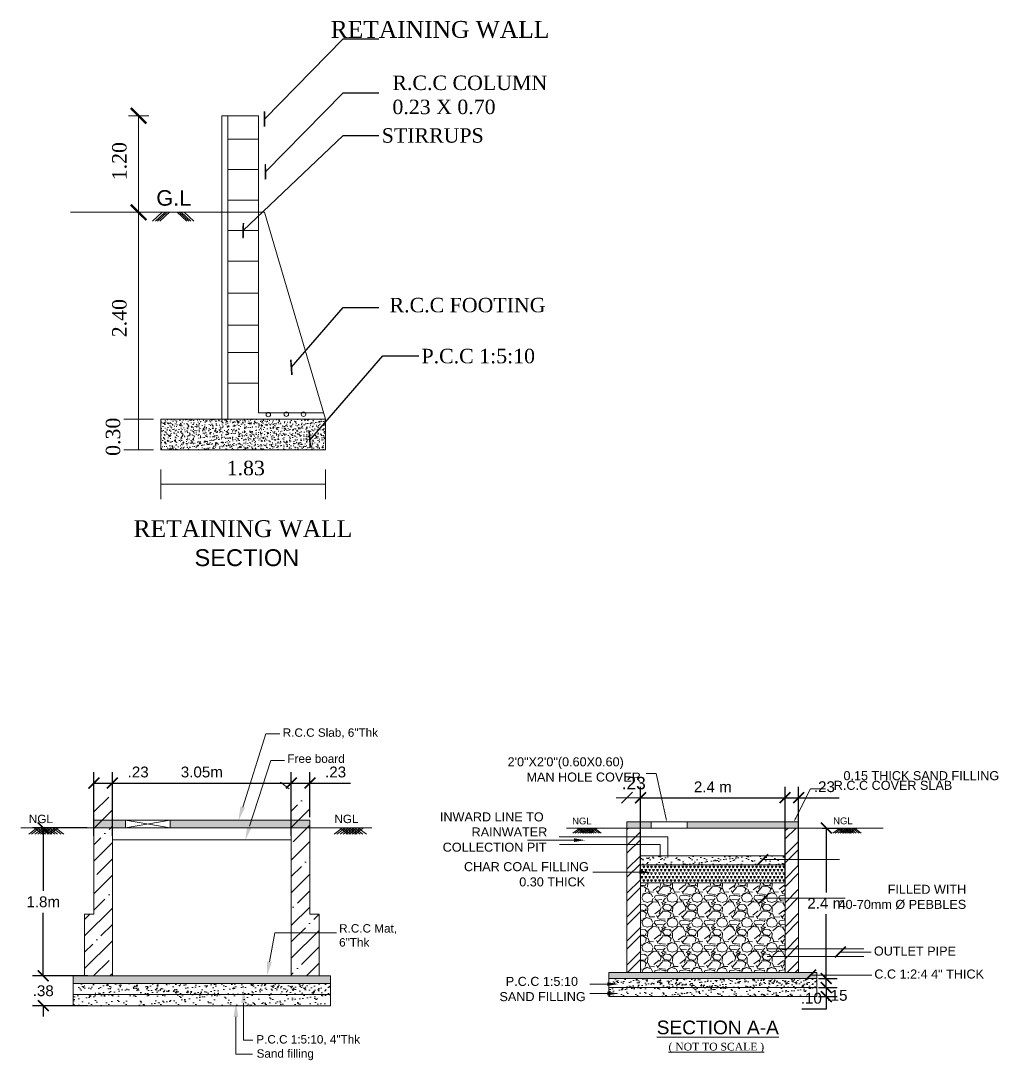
# Model space of a CAD drawing. Header units: metres. Extents: x -1561199 to -1560810, y 43748 to 43956.
# Drawn here: x -1561030.51 to -1561014.29, y 43880.19 to 43897.45 of the extents above; entities that cross this region are included whole.
import ezdxf

# ---------------------------------------------------------------- set-up
doc = ezdxf.new("R2010")
doc.units = ezdxf.units.M
doc.header["$LTSCALE"] = 750
doc.header["$MEASUREMENT"] = 0
doc.header["$PDMODE"] = 35
doc.header["$PDSIZE"] = 50
doc.layers.get('0').update_dxf_attribs({"lineweight": 5, "plot": 0})
doc.layers.get('Defpoints').update_dxf_attribs({"lineweight": 0})
doc.styles.get("Standard").update_dxf_attribs({"font": 'arial.ttf'})
doc.styles.add('TIMES', font='BOOKOS.TTF')
doc.dimstyles.get("Standard").update_dxf_attribs({"dimtxt": 0.18, "dimasz": 0.18, "dimexe": 0.18, "dimexo": 0.0625, "dimgap": 0.09, "dimtad": 1, "dimtih": 1, "dimtoh": 1, "dimdec": 4, "dimzin": 0, "dimdsep": 46, "dimtxsty": 'Standard', "dimblk": 'ARCHTICK', "dimcen": 0.09, "dimadec": 0, "dimazin": 0, "dimtfac": 1, "dimtdec": 4, "dimtofl": 0, "dimtmove": 0, "dimatfit": 3, "dimldrblk": 'ARCHTICK', "dimfxl": 0, "dimtolj": 1, "dimtzin": 0, "dimarcsym": 0})
pattern_1 = [(37.5, (-1542333.1486, 38130.79086), (-0.0047221724, 0.14444052934), [0, -0.1139437909, 0, -0.1274371345, 0, -0.121814908]), (7.5, (-1542333.1486, 38130.79086), (0.1326678071, 0.2115565928), [0, -0.06146967666, 0, -0.1026993378, 0, -0.03935558566]), (327.5, (-1542333.24081, 38130.79086), (0.2334454796, 0.00042421975), [0, -0.03748151016, 0, -0.1349334366, 0, -0.1761630977]), (317.5, (-1542333.2408, 38130.79086), (0.2253483297, 0.0657932112), [0, -0.0187407551, 0, -0.088456364, 0, -0.1012000774])]
pattern_2 = [(45, (-1562199.1661, 43863.0948), (-0.27174114, 0.27174114), []), (45, (-1562198.89437, 43863.0948), (-0.27174114, 0.27174114), [0.480375, -0.096075, 0, -0.096075])]

# ---------------------------------------------------------------- blocks, each defined once
blk = doc.blocks.new('_ArchTick')
at = {"color": 0, "linetype": 'ByBlock', "const_width": 0.15}
blk.add_lwpolyline([(-0.5, -0.5), (0.5, 0.5)], dxfattribs=at)
blk = doc.blocks.new('*D189')
at = {"color": 0, "lineweight": -2, "ltscale": 0.006}
for p, q in [((-1561020.229, 43883.173), (-1561020.229, 43884.727)), ((-1561017.83, 43883.173), (-1561017.83, 43884.727)), ((-1561020.229, 43884.547), (-1561017.83, 43884.547))]:
    blk.add_line(p, q, dxfattribs=at)
at = {"layer": 'Defpoints', "color": 0, "ltscale": 0.006}
for p in [(-1561017.83, 43884.547), (-1561020.229, 43883.11), (-1561017.83, 43883.11)]:
    blk.add_point(p, dxfattribs=at)
at = {"color": 0, "lineweight": -2, "ltscale": 0.006, "xscale": 0.18, "yscale": 0.18, "zscale": 0.18, "rotation": 180}
blk.add_blockref('_ArchTick', (-1561020.229, 43884.547), dxfattribs=at)
at = {"color": 0, "lineweight": -2, "ltscale": 0.006, "xscale": 0.18, "yscale": 0.18, "zscale": 0.18}
blk.add_blockref('_ArchTick', (-1561017.83, 43884.547), dxfattribs=at)
at = {"color": 0, "ltscale": 0.006, "insert": (-1561019.029, 43884.727), "char_height": 0.18, "attachment_point": 5}
blk.add_mtext('\\A1;2.4 m', dxfattribs=at)
blk = doc.blocks.new('*D190')
at = {"color": 0, "lineweight": -2, "ltscale": 0.006}
for p, q in [((-1561017.83, 43883.173), (-1561017.83, 43884.727)), ((-1561017.605, 43883.397), (-1561017.605, 43884.727)), ((-1561017.83, 43884.547), (-1561017.605, 43884.547)), ((-1561017.605, 43884.547), (-1561016.93, 43884.547))]:
    blk.add_line(p, q, dxfattribs=at)
at = {"layer": 'Defpoints', "color": 0, "ltscale": 0.006}
for p in [(-1561017.605, 43884.547), (-1561017.605, 43883.335), (-1561017.83, 43883.11)]:
    blk.add_point(p, dxfattribs=at)
at = {"color": 0, "lineweight": -2, "ltscale": 0.006, "xscale": 0.18, "yscale": 0.18, "zscale": 0.18, "rotation": 180}
blk.add_blockref('_ArchTick', (-1561017.83, 43884.547), dxfattribs=at)
at = {"color": 0, "lineweight": -2, "ltscale": 0.006, "xscale": 0.18, "yscale": 0.18, "zscale": 0.18}
blk.add_blockref('_ArchTick', (-1561017.605, 43884.547), dxfattribs=at)
at = {"color": 0, "ltscale": 0.006, "insert": (-1561017.177, 43884.729), "char_height": 0.18, "attachment_point": 5}
blk.add_mtext('\\A1;.23', dxfattribs=at)
blk = doc.blocks.new('*D191')
at = {"color": 0, "lineweight": -2, "ltscale": 0.006}
for p, q in [((-1561017.146, 43881.395), (-1561017.146, 43881.575)), ((-1561017.217, 43881.395), (-1561016.966, 43881.395)), ((-1561017.275, 43881.245), (-1561016.966, 43881.245)), ((-1561017.146, 43881.245), (-1561017.146, 43881.065))]:
    blk.add_line(p, q, dxfattribs=at)
at = {"layer": 'Defpoints', "color": 0, "ltscale": 0.006}
for p in [(-1561017.279, 43881.395), (-1561017.338, 43881.245), (-1561017.146, 43881.245)]:
    blk.add_point(p, dxfattribs=at)
at = {"color": 0, "lineweight": -2, "ltscale": 0.006, "xscale": 0.18, "yscale": 0.18, "zscale": 0.18}
for p, rotation in [((-1561017.146, 43881.395), 270), ((-1561017.146, 43881.245), 90)]:
    blk.add_blockref('_ArchTick', p, dxfattribs=dict(at, rotation=rotation))
at = {"color": 0, "ltscale": 0.006, "insert": (-1561016.968, 43881.264), "char_height": 0.18, "attachment_point": 5}
blk.add_mtext('\\A1;.15', dxfattribs=at)
blk = doc.blocks.new('*D192')
at = {"color": 0, "lineweight": -2, "ltscale": 0.006}
for p, q in [((-1561017.146, 43881.545), (-1561017.146, 43881.725)), ((-1561017.214, 43881.545), (-1561016.966, 43881.545)), ((-1561017.273, 43881.395), (-1561016.966, 43881.395)), ((-1561017.146, 43881.395), (-1561017.146, 43881.035)), ((-1561017.146, 43881.035), (-1561017.551, 43881.035))]:
    blk.add_line(p, q, dxfattribs=at)
at = {"layer": 'Defpoints', "color": 0, "ltscale": 0.006}
for p in [(-1561017.277, 43881.545), (-1561017.336, 43881.395), (-1561017.146, 43881.395)]:
    blk.add_point(p, dxfattribs=at)
at = {"color": 0, "lineweight": -2, "ltscale": 0.006, "xscale": 0.18, "yscale": 0.18, "zscale": 0.18}
for p, rotation in [((-1561017.146, 43881.545), 270), ((-1561017.146, 43881.395), 90)]:
    blk.add_blockref('_ArchTick', p, dxfattribs=dict(at, rotation=rotation))
at = {"color": 0, "ltscale": 0.006, "insert": (-1561017.394, 43881.217), "char_height": 0.18, "attachment_point": 5}
blk.add_mtext('\\A1;.10', dxfattribs=at)
blk = doc.blocks.new('*D193')
at = {"color": 0, "lineweight": -2, "ltscale": 0.006}
for p, q in [((-1561017.214, 43884.044), (-1561016.966, 43884.044)), ((-1561017.146, 43884.044), (-1561017.146, 43882.975)), ((-1561017.146, 43881.545), (-1561017.146, 43882.614)), ((-1561017.273, 43881.545), (-1561016.966, 43881.545))]:
    blk.add_line(p, q, dxfattribs=at)
at = {"layer": 'Defpoints', "color": 0, "ltscale": 0.006}
for p in [(-1561017.277, 43884.044), (-1561017.336, 43881.545), (-1561017.146, 43881.545)]:
    blk.add_point(p, dxfattribs=at)
at = {"color": 0, "lineweight": -2, "ltscale": 0.006, "xscale": 0.18, "yscale": 0.18, "zscale": 0.18}
for p, rotation in [((-1561017.146, 43884.044), 90), ((-1561017.146, 43881.545), 270)]:
    blk.add_blockref('_ArchTick', p, dxfattribs=dict(at, rotation=rotation))
at = {"color": 0, "ltscale": 0.006, "insert": (-1561017.146, 43882.795), "char_height": 0.18, "attachment_point": 5}
blk.add_mtext('\\A1;2.4 m', dxfattribs=at)
blk = doc.blocks.new('*D211')
at = {"color": 0, "lineweight": -2, "ltscale": 0.006}
for p, q in [((-1561030.141, 43881.589), (-1561030.141, 43881.769)), ((-1561029.402, 43881.589), (-1561030.321, 43881.589)), ((-1561029.402, 43881.094), (-1561030.321, 43881.094)), ((-1561030.141, 43881.094), (-1561030.141, 43880.914))]:
    blk.add_line(p, q, dxfattribs=at)
at = {"layer": 'Defpoints', "color": 0, "ltscale": 0.006}
for p in [(-1561030.141, 43881.589), (-1561029.34, 43881.589), (-1561029.34, 43881.094)]:
    blk.add_point(p, dxfattribs=at)
at = {"color": 0, "lineweight": -2, "ltscale": 0.006, "xscale": 0.18, "yscale": 0.18, "zscale": 0.18}
for p, rotation in [((-1561030.141, 43881.589), 270), ((-1561030.141, 43881.094), 90)]:
    blk.add_blockref('_ArchTick', p, dxfattribs=dict(at, rotation=rotation))
at = {"color": 0, "ltscale": 0.006, "insert": (-1561030.141, 43881.341), "char_height": 0.18, "attachment_point": 5}
blk.add_mtext('\\A1;.38', dxfattribs=at)
blk = doc.blocks.new('*D212')
at = {"color": 0, "lineweight": -2, "ltscale": 0.006}
for p, q in [((-1561029.412, 43884.048), (-1561030.321, 43884.048)), ((-1561030.141, 43884.048), (-1561030.141, 43883)), ((-1561030.141, 43881.589), (-1561030.141, 43882.636)), ((-1561029.402, 43881.589), (-1561030.321, 43881.589))]:
    blk.add_line(p, q, dxfattribs=at)
at = {"layer": 'Defpoints', "color": 0, "ltscale": 0.006}
for p in [(-1561030.141, 43884.048), (-1561029.35, 43884.048), (-1561029.34, 43881.589)]:
    blk.add_point(p, dxfattribs=at)
at = {"color": 0, "lineweight": -2, "ltscale": 0.006, "xscale": 0.18, "yscale": 0.18, "zscale": 0.18}
for p, rotation in [((-1561030.141, 43884.048), 90), ((-1561030.141, 43881.589), 270)]:
    blk.add_blockref('_ArchTick', p, dxfattribs=dict(at, rotation=rotation))
at = {"color": 0, "ltscale": 0.006, "insert": (-1561030.141, 43882.818), "char_height": 0.18, "attachment_point": 5}
blk.add_mtext('\\A1;1.8m', dxfattribs=at)
blk = doc.blocks.new('*D216')
at = {"color": 0, "lineweight": -2, "ltscale": 0.006}
for p, q in [((-1561028.994, 43883.916), (-1561028.994, 43884.971)), ((-1561026.024, 43883.916), (-1561026.024, 43884.971)), ((-1561028.994, 43884.791), (-1561026.024, 43884.791))]:
    blk.add_line(p, q, dxfattribs=at)
at = {"layer": 'Defpoints', "color": 0, "ltscale": 0.006}
for p in [(-1561026.024, 43884.791), (-1561028.994, 43883.854), (-1561026.024, 43883.854)]:
    blk.add_point(p, dxfattribs=at)
at = {"color": 0, "lineweight": -2, "ltscale": 0.006, "xscale": 0.18, "yscale": 0.18, "zscale": 0.18, "rotation": 180}
blk.add_blockref('_ArchTick', (-1561028.994, 43884.791), dxfattribs=at)
at = {"color": 0, "lineweight": -2, "ltscale": 0.006, "xscale": 0.18, "yscale": 0.18, "zscale": 0.18}
blk.add_blockref('_ArchTick', (-1561026.024, 43884.791), dxfattribs=at)
at = {"color": 0, "ltscale": 0.006, "insert": (-1561027.509, 43884.973), "char_height": 0.18, "attachment_point": 5}
blk.add_mtext('\\A1;3.05m', dxfattribs=at)
blk = doc.blocks.new('*D217')
at = {"color": 0, "lineweight": -2, "ltscale": 0.006}
for p, q in [((-1561026.024, 43883.916), (-1561026.024, 43884.971)), ((-1561025.716, 43884.224), (-1561025.716, 43884.971)), ((-1561026.024, 43884.791), (-1561025.716, 43884.791)), ((-1561025.716, 43884.791), (-1561025.041, 43884.791))]:
    blk.add_line(p, q, dxfattribs=at)
at = {"layer": 'Defpoints', "color": 0, "ltscale": 0.006}
for p in [(-1561025.716, 43884.791), (-1561025.716, 43884.161), (-1561026.024, 43883.854)]:
    blk.add_point(p, dxfattribs=at)
at = {"color": 0, "lineweight": -2, "ltscale": 0.006, "xscale": 0.18, "yscale": 0.18, "zscale": 0.18, "rotation": 180}
blk.add_blockref('_ArchTick', (-1561026.024, 43884.791), dxfattribs=at)
at = {"color": 0, "lineweight": -2, "ltscale": 0.006, "xscale": 0.18, "yscale": 0.18, "zscale": 0.18}
blk.add_blockref('_ArchTick', (-1561025.716, 43884.791), dxfattribs=at)
at = {"color": 0, "ltscale": 0.006, "insert": (-1561025.289, 43884.973), "char_height": 0.18, "attachment_point": 5}
blk.add_mtext('\\A1;.23', dxfattribs=at)
blk = doc.blocks.new('*D218')
at = {"color": 0, "lineweight": -2, "ltscale": 0.006}
for p, q in [((-1561029.301, 43883.916), (-1561029.301, 43884.971)), ((-1561028.994, 43884.224), (-1561028.994, 43884.971)), ((-1561029.301, 43884.791), (-1561028.994, 43884.791)), ((-1561028.994, 43884.791), (-1561028.318, 43884.791))]:
    blk.add_line(p, q, dxfattribs=at)
at = {"layer": 'Defpoints', "color": 0, "ltscale": 0.006}
for p in [(-1561028.994, 43884.791), (-1561028.994, 43884.161), (-1561029.301, 43883.854)]:
    blk.add_point(p, dxfattribs=at)
at = {"color": 0, "lineweight": -2, "ltscale": 0.006, "xscale": 0.18, "yscale": 0.18, "zscale": 0.18, "rotation": 180}
blk.add_blockref('_ArchTick', (-1561029.301, 43884.791), dxfattribs=at)
at = {"color": 0, "lineweight": -2, "ltscale": 0.006, "xscale": 0.18, "yscale": 0.18, "zscale": 0.18}
blk.add_blockref('_ArchTick', (-1561028.994, 43884.791), dxfattribs=at)
at = {"color": 0, "ltscale": 0.006, "insert": (-1561028.566, 43884.973), "char_height": 0.18, "attachment_point": 5}
blk.add_mtext('\\A1;.23', dxfattribs=at)

msp = doc.modelspace()

# ---------------------------------------------------------------- hatches: boundary and pattern name
at = {"ltscale": 0.25}
h = msp.add_hatch(dxfattribs=at)
h.set_pattern_fill('AR-CONC', color=0, scale=0.01848, style=0)
h.set_pattern_definition([(50, (-1571779.42283, 42882.50945), (0.1325496817, -0.0115965945), [0.01386, -0.15246]), (355, (-1571779.42283, 42882.50945), (-0.0256412465, 0.1390051063), [0.011088, -0.121968]), (100.4514, (-1571779.41178, 42882.50848), (0.1069085337, 0.1274084274), [0.0117791871, -0.1295710623]), (46.1842, (-1571779.42283, 42882.54641), (0.1972261458, -0.0305879138), [0.02079, -0.22869]), (96.6356, (-1571779.4064, 42882.54386), (0.172725668, 0.1800169825), [0.0176687812, -0.1943565624]), (351.1842, (-1571779.42283, 42882.5464), (0.1727255275, 0.1800171175), [0.016632, -0.182952]), (21, (-1571779.40435, 42882.53717), (0.1103084232, -0.074403971), [0.01386, -0.15246]), (326, (-1571779.40435, 42882.53717), (0.0449646733, 0.1340077283), [0.011088, -0.121968]), (71.4514, (-1571779.39515, 42882.53097), (0.1552731418, 0.0596036358), [0.0117791871, -0.1295710623]), (37.5, (-1571779.422826, 42882.50945), (0.00224714126, 0.06151878419), [0, -0.1204896, 0, -0.123816, 0, -0.12243]), (7.5, (-1571779.422826, 42882.50945), (0.0486152505, 0.07288728436), [0, -0.0705936, 0, -0.1177176, 0, -0.046662]), (327.5, (-1571779.464036, 42882.50945), (0.0986503862, -0.0041681403), [0, -0.0462, 0, -0.144144, 0, -0.191268]), (317.5, (-1571779.48252, 42882.50945), (0.1077728041, 0.01849940074), [0, -0.06006, 0, -0.0957264, 0, -0.135828])])
h.paths.add_polyline_path([(-1561028.18951, 43890.82972), (-1561028.18951, 43890.32347), (-1561025.45576, 43890.32347), (-1561025.45576, 43890.82972)])
at = {"ltscale": 0.006}
h = msp.add_hatch(dxfattribs=at)
h.set_pattern_fill('ANSI35', color=0, scale=1.5372, style=0)
h.set_pattern_definition(pattern_2)
h.paths.add_polyline_path([(-1561029.30103, 43884.55831), (-1561028.99359, 43884.55831), (-1561028.99359, 43881.58861), (-1561029.45475, 43881.58861), (-1561029.45475, 43882.61341), (-1561029.30103, 43882.61341)])
h = msp.add_hatch(dxfattribs=at)
h.set_pattern_fill('ANSI35', color=0, scale=1.5372, style=0)
h.set_pattern_definition(pattern_2)
h.paths.add_polyline_path([(-1561025.71645, 43884.55831), (-1561026.02389, 43884.55831), (-1561026.02389, 43881.58861), (-1561025.56273, 43881.58861), (-1561025.56273, 43882.61341), (-1561025.71645, 43882.61341)])
for points in [[(-1561029.30103, 43884.17187), (-1561028.77561, 43884.17187), (-1561028.77561, 43884.04813), (-1561029.30103, 43884.04813)], [(-1561028.03318, 43884.17187), (-1561025.71645, 43884.17187), (-1561025.71645, 43884.04813), (-1561028.03318, 43884.04813)], [(-1561025.37427, 43881.58861), (-1561029.64321, 43881.58861), (-1561029.64321, 43881.46487), (-1561025.37427, 43881.46487)], [(-1561017.30512, 43881.64514), (-1561020.75342, 43881.64514), (-1561020.75342, 43881.54519), (-1561017.30512, 43881.54519)]]:
    msp.add_hatch(color=0, dxfattribs=at).paths.add_polyline_path(points)
h = msp.add_hatch(color=0, dxfattribs=at)
h.paths.add_polyline_path([(-1561017.60498, 43884.14391), (-1561019.4529, 43884.14391), (-1561019.4529, 43884.04396), (-1561017.60498, 43884.04396)])
h.paths.add_polyline_path([(-1561020.0526, 43884.14391), (-1561020.45357, 43884.14391), (-1561020.45357, 43884.04396), (-1561020.0526, 43884.04396)])
h = msp.add_hatch(dxfattribs=at)
h.set_pattern_fill('ANSI32', color=0, scale=0.74963, style=0)
h.set_pattern_definition([(45, (-1542333.1486, 38130.79086), (-0.198775725, 0.198775725), []), (45, (-1542333.01609, 38130.79086), (-0.198775725, 0.198775725), [])])
h.paths.add_polyline_path([(-1561017.60498, 43884.04396), (-1561017.82986, 43884.04396), (-1561017.82986, 43881.64514), (-1561017.60498, 43881.64514)])
h.paths.add_polyline_path([(-1561020.22868, 43884.04396), (-1561020.45357, 43884.04396), (-1561020.45357, 43881.64514), (-1561020.22868, 43881.64514)])
h = msp.add_hatch(dxfattribs=at)
h.set_pattern_fill('AR-SAND', color=0, scale=0.074963, style=0)
h.set_pattern_definition(pattern_1)
h.paths.add_polyline_path([(-1561017.82986, 43883.58372), (-1561020.22868, 43883.58372), (-1561020.22868, 43883.43379), (-1561017.82986, 43883.43379)])
h = msp.add_hatch(dxfattribs=at)
h.set_pattern_fill('TRIANG', color=0, scale=0.172091, style=0)
h.set_pattern_definition([(60, (-1558369.363873, 43083.28373), (-0.0322671402, 0.0558883264), [0.0322671403, -0.0322671403]), (120, (-1558369.363873, 43083.28373), (-0.0645342805, 4e-11), [0.0322671403, -0.0322671403]), (0, (-1558369.380006, 43083.311675), (0.0322671403, 0.0558883263), [0.0322671403, -0.0322671403])])
h.paths.add_polyline_path([(-1561017.82986, 43883.43379), (-1561020.22868, 43883.43379), (-1561020.22868, 43883.13394), (-1561017.82986, 43883.13394)])
h = msp.add_hatch(dxfattribs=at)
h.set_pattern_fill('GRAVEL', color=0, scale=0.413019, style=0)
h.set_pattern_definition([(228.0128, (-1558369.0665, 43083.69675), (-3.30415443516, -3.71717511508), [0.05556598, -5.501041677]), (184.9697, (-1558369.10367, 43083.655449), (4.95623318226, 0.41301580529), [0.09535296, -9.43994033]), (132.5104, (-1558369.198665, 43083.647188), (4.13019012313, -4.54321693478), [0.0672346, -6.6562338]), (267.2737, (-1558369.359743, 43083.543934), (0.41301775091, 8.2603880351), [0.08683237, -8.596403147]), (292.8337, (-1558369.363873, 43083.4572), (-2.06510106946, 4.95623126596), [0.085146014, -8.4294669]), (357.2737, (-1558369.330831, 43083.378726), (-8.2603880351, 0.41301775091), [0.08683237, -8.596403147]), (37.6942, (-1558369.244097, 43083.374596), (-5.36925517751, -4.13018999378), [0.11483137, -11.3682965]), (72.2553, (-1558369.153233, 43083.444809), (2.89114021485, 9.08642514803), [0.108412635, -10.732854595]), (121.4296, (-1558369.120191, 43083.548064), (-3.30415856618, 5.3692500936), [0.08712644, -8.62552721]), (175.2364, (-1558369.165624, 43083.622407), (4.54321374315, -0.4130158985), [0.09946829, -4.873944]), (222.3974, (-1558369.264748, 43083.630668), (-4.9562357841, -4.54321008202), [0.128634065, -12.73478191]), (138.8141, (-1558368.950853, 43083.539803), (-2.89113698673, 2.47811526434), [0.043904375, -4.34655169]), (171.4692, (-1558368.983895, 43083.568715), (5.36925143522, -0.82604205833), [0.083527804, -8.269272373]), (225, (-1558369.0665, 43083.5811), (-1e-16, -0.413019523), [0.058409616, -0.52568778]), (203.1986, (-1558369.09541, 43083.63067), (2.0650968671, 0.8260393387), [0.03145473, -3.11400723]), (291.8014, (-1558369.12432, 43083.61828), (-0.4130193587, 1.2390582997), [0.04448343, -2.179694166]), (30.9638, (-1558369.1078, 43083.576975), (1.2390573702, 0.826039817), [0.07224907, -2.3360472]), (161.5651, (-1558369.04585, 43083.61415), (0.826038971, -0.413018736), [0.052243236, -1.25383891]), (16.3895, (-1558369.363873, 43083.618277), (4.13019486462, 1.239055176), [0.073187037, -7.24553524]), (70.3462, (-1558369.29366, 43083.638928), (-1.65207561973, -4.54321423435), [0.061399876, -6.07857496]), (293.1986, (-1558369.04585, 43083.69675), (-0.8260393387, 2.0650968671), [0.06290905, -3.08255291]), (343.6105, (-1558369.021067, 43083.638928), (-4.13019486462, 1.239055176), [0.073187037, -7.24553524]), (339.444, (-1558369.363873, 43083.362205), (-2.06509774015, 0.8260371378), [0.070576754, -3.458262614]), (294.7751, (-1558369.29779, 43083.337424), (-2.06509375232, 4.5432147656), [0.05913529, -5.854402486]), (66.8014, (-1558369.04172, 43083.28373), (0.8260393387, 2.0650968671), [0.06290905, -3.08255291]), (17.354, (-1558369.016937, 43083.341554), (-5.36925297755, -1.65207531198), [0.069234854, -6.85423199]), (69.444, (-1558369.244097, 43083.28373), (-0.8260371378, -2.06509774015), [0.03528838, -3.49355099]), (101.3099, (-1558369.0665, 43083.28373), (-0.4130184177, 1.6520778933), [0.02105986, -2.084933887]), (165.9638, (-1558369.07063, 43083.30438), (1.2390584125, -0.4130185933), [0.085146014, -1.61777632]), (186.009, (-1558369.153233, 43083.325033), (4.13019385376, 0.41301911377), [0.078907356, -7.81181705]), (303.6901, (-1558369.1078, 43083.5398), (-0.413019947, 0.8260386087), [0.059566483, -1.42959601]), (353.1572, (-1558369.07476, 43083.490241), (7.02132946421, -0.82604209463), [0.103995806, -10.295567006]), (60.9454, (-1558368.971504, 43083.47785), (-1.6520775939, -2.8911359285), [0.042522825, -4.209772056]), (90, (-1558368.95085, 43083.51502), (-0.413019396, 0.413019396), [0.024781164, -0.38823823]), (120.2564, (-1558369.161493, 43083.337424), (1.6520754708, -2.89113678396), [0.057378307, -5.68047052]), (48.0128, (-1558369.190405, 43083.386986), (3.30415443516, 3.71717511508), [0.111131955, -5.4454757]), (0, (-1558369.11606, 43083.4696), (0.413019396, 0.413019396), [0.10738504, -0.30563435]), (325.3048, (-1558369.008676, 43083.46959), (-4.13019158549, 2.89113932557), [0.06530415, -6.46510577]), (254.0546, (-1558368.954984, 43083.43242), (-0.4130193499, -1.652077635), [0.06013645, -2.94669018]), (207.646, (-1558368.971504, 43083.374596), (-7.84736678589, -4.13019714232), [0.09791244, -9.69334797]), (175.4261, (-1558369.058239, 43083.329163), (-5.36925237422, 0.41301724844), [0.10358485, -10.25488914])])
h.paths.add_polyline_path([(-1561017.82986, 43883.13394), (-1561020.22868, 43883.13394), (-1561020.22868, 43881.64514), (-1561017.82986, 43881.64514)])
h = msp.add_hatch(dxfattribs=at)
h.set_pattern_fill('AR-CONC', color=0, scale=0.024988, style=0)
h.set_pattern_definition([(50, (-1542333.1486, 38130.79086), (0.1792266321, -0.0156802986), [0.018740755, -0.2061483059]), (355, (-1542333.1486, 38130.79086), (-0.0346707301, 0.187955314), [0.014992604, -0.1649186447]), (100.4514, (-1542333.13367, 38130.78955), (0.1445560351, 0.1722749013), [0.0159271905, -0.1751991013]), (46.1842, (-1542333.1486, 38130.84083), (0.266678708, -0.0413593508), [0.0281111326, -0.3092224588]), (96.6356, (-1542333.12638, 38130.83739), (0.2335504646, 0.2434093925), [0.0238907865, -0.26279861]), (351.1842, (-1542333.1486, 38130.84083), (0.2335502746, 0.243409575), [0.022488906, -0.247377967]), (21, (-1542333.12361, 38130.82834), (0.1491531849, -0.1006050936), [0.018740755, -0.2061483059]), (326, (-1542333.12361, 38130.82834), (0.0607988406, 0.1811981252), [0.014992604, -0.1649186447]), (71.4514, (-1542333.11119, 38130.81996), (0.2099520866, 0.0805928673), [0.0159271905, -0.1751991013]), (37.5, (-1542333.1486, 38130.79086), (0.00303846494, 0.08318242909), [0, -0.1629196308, 0, -0.16741741203, 0, -0.1655433365]), (7.5, (-1542333.1486, 38130.79086), (0.06573495693, 0.09855431057), [0, -0.09545291253, 0, -0.1591714798, 0, -0.06309387543]), (327.5, (-1542333.204325, 38130.79086), (0.13338980709, -0.0056359377), [0, -0.0624691836, 0, -0.1949038528, 0, -0.2586224201]), (317.5, (-1542333.22931, 38130.79086), (0.1457246555, 0.0250139061), [0, -0.0812099387, 0, -0.1294361484, 0, -0.1836593998])])
h.paths.add_polyline_path([(-1561017.30512, 43881.54519), (-1561020.75342, 43881.54519), (-1561020.75342, 43881.39527), (-1561017.30512, 43881.39527)])
h = msp.add_hatch(dxfattribs=at)
h.set_pattern_fill('AR-CONC', color=0, scale=0.030934, style=0)
h.set_pattern_definition([(50, (-1537894.66147, 36762.11502), (0.2218799521, -0.0194119805), [0.023200781, -0.2552085909]), (355, (-1537894.66147, 36762.11502), (-0.0429218574, 0.2326859327), [0.0185606248, -0.2041668727]), (100.4514, (-1537894.64298, 36762.1134), (0.1789582595, 0.213273811), [0.0197176292, -0.2168939278]), (46.1842, (-1537894.66147, 36762.1769), (0.3301443444, -0.051202272), [0.0348011715, -0.3828128863]), (96.6356, (-1537894.63395, 36762.17262), (0.289132063, 0.3013372717), [0.0295764447, -0.3253408397]), (351.1842, (-1537894.66147, 36762.1769), (0.289131828, 0.3013374976), [0.027840937, -0.306250309]), (21, (-1537894.63053, 36762.16142), (0.1846494638, -0.124547636), [0.023200781, -0.2552085909]), (326, (-1537894.63053, 36762.16142), (0.0752680764, 0.2243206317), [0.0185606248, -0.2041668727]), (71.4514, (-1537894.61514, 36762.15104), (0.2599176158, 0.0997727922), [0.0197176292, -0.2168939278]), (37.5, (-1537894.66147, 36762.11502), (0.0037615752, 0.10297863194), [0, -0.2016921227, 0, -0.2072603102, 0, -0.2049402321]), (7.5, (-1537894.66147, 36762.11502), (0.0813789163, 0.1220087966), [0, -0.11816931117, 0, -0.19705196653, 0, -0.078109296]), (327.5, (-1537894.73045, 36762.11502), (0.16513463238, -0.00697720852), [0, -0.0773359366, 0, -0.2412881223, 0, -0.32017077765]), (317.5, (-1537894.76138, 36762.11502), (0.1804049945, 0.0309668503), [0, -0.1005367176, 0, -0.1602400607, 0, -0.2273676537])])
h.paths.add_polyline_path([(-1561025.37427, 43881.46487), (-1561029.64321, 43881.46487), (-1561029.64321, 43881.27926), (-1561025.37427, 43881.27926)])
h = msp.add_hatch(dxfattribs=at)
h.set_pattern_fill('AR-SAND', color=0, scale=0.074963, style=0)
h.set_pattern_definition(pattern_1)
h.paths.add_polyline_path([(-1561017.30512, 43881.39527), (-1561020.75342, 43881.39527), (-1561020.75342, 43881.24534), (-1561017.30512, 43881.24534)])
h = msp.add_hatch(dxfattribs=at)
h.set_pattern_fill('AR-SAND', color=0, scale=0.092803, style=0)
h.set_pattern_definition([(37.5, (-1537894.66147, 36762.11502), (-0.0058459804, 0.1788152651), [0, -0.1410607484, 0, -0.1577653107, 0, -0.1508050764]), (7.5, (-1537894.66147, 36762.11502), (0.164240807, 0.261903971), [0, -0.07609856164, 0, -0.1271402798, 0, -0.0487216401]), (327.5, (-1537894.77561, 36762.11502), (0.2890020932, 0.0005251778), [0, -0.046401562, 0, -0.1670456231, 0, -0.2180873413]), (317.5, (-1537894.77561, 36762.11502), (0.27897794, 0.0814510342), [0, -0.023200781, 0, -0.1095076863, 0, -0.1252842173])])
h.paths.add_polyline_path([(-1561025.37427, 43881.27926), (-1561029.64321, 43881.27926), (-1561029.64321, 43881.09366), (-1561025.37427, 43881.09366)])

# ---------------------------------------------------------------- linework, layer by layer
at = {"color": 0}
for p, q in [((-1561028.39007, 43895.86809), (-1561028.72607, 43895.86809)), ((-1561028.55807, 43894.26672), (-1561028.55807, 43895.86809)), ((-1561027.17701, 43895.86809), (-1561027.17701, 43890.82972)), ((-1561027.07576, 43895.86809), (-1561027.07576, 43892.34816)), ((-1561026.56951, 43895.86809), (-1561026.56951, 43892.34816)), ((-1561027.07576, 43895.48172), (-1561026.56951, 43895.48172)), ((-1561027.07576, 43894.97547), (-1561026.56951, 43894.97547)), ((-1561027.07576, 43894.46922), (-1561026.56951, 43894.46922)), ((-1561026.46826, 43894.26672), (-1561029.68983, 43894.26672)), ((-1561028.80552, 43894.26672), (-1561028.31063, 43894.26672)), ((-1561028.39007, 43894.26672), (-1561028.72607, 43894.26672)), ((-1561028.55807, 43893.45672), (-1561028.55807, 43894.26672)), ((-1561028.16521, 43894.26672), (-1561028.32568, 43894.1184)), ((-1561028.11756, 43894.26672), (-1561028.27803, 43894.1184)), ((-1561028.08289, 43894.26672), (-1561028.24336, 43894.1184)), ((-1561028.04821, 43894.26672), (-1561028.20868, 43894.1184)), ((-1561027.9193, 43894.26672), (-1561027.75883, 43894.1184)), ((-1561027.88462, 43894.26672), (-1561027.72415, 43894.1184)), ((-1561027.84994, 43894.26672), (-1561027.68947, 43894.1184)), ((-1561027.8023, 43894.26672), (-1561027.64183, 43894.1184)), ((-1561025.45576, 43890.82972), (-1561026.46826, 43894.26672)), ((-1561027.07576, 43893.96297), (-1561026.56951, 43893.96297)), ((-1561028.55807, 43890.32347), (-1561028.55807, 43893.45672)), ((-1561027.07576, 43893.45672), (-1561026.56951, 43893.45672)), ((-1561027.07576, 43892.92559), (-1561026.56951, 43892.92559)), ((-1561027.07576, 43892.3936), (-1561026.56951, 43892.3936)), ((-1561027.07576, 43892.34816), (-1561027.07576, 43890.82972)), ((-1561026.56951, 43892.34816), (-1561026.56951, 43890.93958)), ((-1561027.07576, 43891.93797), (-1561026.56951, 43891.93797)), ((-1561027.07576, 43891.43172), (-1561026.56951, 43891.43172)), ((-1561026.56951, 43890.93958), (-1561025.48813, 43890.93958)), ((-1561028.80552, 43890.82972), (-1561028.31063, 43890.82972)), ((-1561028.55807, 43890.32347), (-1561028.55807, 43890.82972)), ((-1561028.18951, 43890.82972), (-1561028.18951, 43890.42472)), ((-1561027.07576, 43890.82972), (-1561028.18951, 43890.82972)), ((-1561028.03764, 43890.82972), (-1561028.18951, 43890.82972)), ((-1561028.18951, 43890.82972), (-1561028.03764, 43890.82972)), ((-1561027.07576, 43890.82972), (-1561028.08826, 43890.82972)), ((-1561025.45576, 43890.82972), (-1561027.07576, 43890.82972)), ((-1561026.56951, 43890.82972), (-1561025.96201, 43890.82972)), ((-1561025.96201, 43890.82972), (-1561025.45576, 43890.82972)), ((-1561025.45576, 43890.82972), (-1561025.60764, 43890.82972)), ((-1561025.45576, 43890.82972), (-1561025.45576, 43890.42472)), ((-1561028.80552, 43890.32347), (-1561028.31063, 43890.32347)), ((-1561028.18951, 43890.42472), (-1561028.18951, 43890.32347)), ((-1561025.45576, 43890.32347), (-1561028.18951, 43890.32347)), ((-1561025.45576, 43890.42472), (-1561025.45576, 43890.32347)), ((-1561028.18951, 43889.99822), (-1561028.18951, 43889.50333)), ((-1561025.45576, 43889.99822), (-1561025.45576, 43889.50333)), ((-1561028.18951, 43889.75077), (-1561025.45576, 43889.75077))]:
    msp.add_line(p, q, dxfattribs=at)
msp.add_line((-1561027.17701, 43895.86809), (-1561026.56951, 43895.86809))
at = {"color": 0, "ltscale": 0.006}
for p, q in [((-1561026.82993, 43884.39226), (-1561026.44535, 43885.60898)), ((-1561026.44535, 43885.60898), (-1561026.21702, 43885.60898)), ((-1561026.7158, 43884.07432), (-1561026.36633, 43885.16237)), ((-1561026.36633, 43885.16237), (-1561026.138, 43885.16237)), ((-1561026.20297, 43884.80284), (-1561026.06213, 43884.69668)), ((-1561019.96663, 43884.95176), (-1561020.13666, 43884.95176)), ((-1561019.8034, 43884.19485), (-1561019.96663, 43884.95176)), ((-1561017.66281, 43884.18954), (-1561017.40509, 43884.69386)), ((-1561017.40509, 43884.69386), (-1561017.15856, 43884.69386)), ((-1561020.45357, 43884.54688), (-1561020.63277, 43884.54688)), ((-1561020.45357, 43884.54688), (-1561020.22868, 43884.54688)), ((-1561020.22868, 43884.54688), (-1561020.04948, 43884.54688)), ((-1561029.30103, 43884.17187), (-1561025.71645, 43884.17187)), ((-1561029.30103, 43884.04813), (-1561029.30103, 43884.17187)), ((-1561028.77561, 43884.04813), (-1561028.77561, 43884.17187)), ((-1561028.77561, 43884.17187), (-1561028.03318, 43884.04813)), ((-1561028.03318, 43884.17187), (-1561028.77561, 43884.04813)), ((-1561028.03318, 43884.17187), (-1561028.03318, 43884.04813)), ((-1561025.71645, 43884.04813), (-1561025.71645, 43884.17187)), ((-1561020.45357, 43884.14391), (-1561017.60498, 43884.14391)), ((-1561020.45357, 43884.04396), (-1561020.45357, 43884.14391)), ((-1561020.0526, 43884.04396), (-1561020.0526, 43884.14391)), ((-1561019.4529, 43884.14391), (-1561019.4529, 43884.04396)), ((-1561017.60498, 43884.04396), (-1561017.60498, 43884.14391)), ((-1561029.30103, 43884.04813), (-1561030.51339, 43884.04813)), ((-1561030.24183, 43884.04813), (-1561030.38267, 43883.94197)), ((-1561030.19479, 43884.04813), (-1561030.33563, 43883.94197)), ((-1561030.28887, 43884.04813), (-1561030.14802, 43883.94197)), ((-1561030.13781, 43884.04813), (-1561030.27865, 43883.94197)), ((-1561030.24183, 43884.04813), (-1561030.10099, 43883.94197)), ((-1561030.09077, 43884.04813), (-1561030.23161, 43883.94197)), ((-1561030.18484, 43884.04813), (-1561030.044, 43883.94197)), ((-1561030.04373, 43884.04813), (-1561030.18457, 43883.94197)), ((-1561030.1378, 43884.04813), (-1561029.99696, 43883.94197)), ((-1561029.99669, 43884.04813), (-1561030.13753, 43883.94197)), ((-1561030.09077, 43884.04813), (-1561029.94993, 43883.94197)), ((-1561029.93971, 43884.04813), (-1561030.08055, 43883.94197)), ((-1561030.04373, 43884.04813), (-1561029.90289, 43883.94197)), ((-1561029.89267, 43884.04813), (-1561030.03351, 43883.94197)), ((-1561029.98674, 43884.04813), (-1561029.8459, 43883.94197)), ((-1561029.93971, 43884.04813), (-1561029.79886, 43883.94197)), ((-1561029.30103, 43882.61341), (-1561029.30103, 43884.04813)), ((-1561029.30103, 43884.04813), (-1561025.71645, 43884.04813)), ((-1561028.99359, 43881.58861), (-1561028.99359, 43884.04813)), ((-1561026.02389, 43881.58861), (-1561026.02389, 43884.04813)), ((-1561026.02389, 43881.58861), (-1561026.02389, 43884.04813)), ((-1561025.98965, 43884.04813), (-1561024.68817, 43884.04813)), ((-1561025.71645, 43882.61341), (-1561025.71645, 43884.04813)), ((-1561025.17382, 43884.04813), (-1561025.31466, 43883.94197)), ((-1561025.12678, 43884.04813), (-1561025.26762, 43883.94197)), ((-1561025.22086, 43884.04813), (-1561025.08002, 43883.94197)), ((-1561025.0698, 43884.04813), (-1561025.21064, 43883.94197)), ((-1561025.17382, 43884.04813), (-1561025.03298, 43883.94197)), ((-1561025.02276, 43884.04813), (-1561025.1636, 43883.94197)), ((-1561025.11683, 43884.04813), (-1561024.97599, 43883.94197)), ((-1561024.97572, 43884.04813), (-1561025.11656, 43883.94197)), ((-1561025.0698, 43884.04813), (-1561024.92895, 43883.94197)), ((-1561024.92868, 43884.04813), (-1561025.06952, 43883.94197)), ((-1561025.02276, 43884.04813), (-1561024.88192, 43883.94197)), ((-1561024.8717, 43884.04813), (-1561025.01254, 43883.94197)), ((-1561024.97572, 43884.04813), (-1561024.83488, 43883.94197)), ((-1561024.82466, 43884.04813), (-1561024.9655, 43883.94197)), ((-1561024.91874, 43884.04813), (-1561024.77789, 43883.94197)), ((-1561020.45357, 43884.04396), (-1561021.45632, 43884.04396)), ((-1561021.23696, 43884.04396), (-1561021.35073, 43883.95821)), ((-1561021.19897, 43884.04396), (-1561021.31273, 43883.95821)), ((-1561021.27496, 43884.04396), (-1561021.16119, 43883.95821)), ((-1561021.15294, 43884.04396), (-1561021.2667, 43883.95821)), ((-1561021.23696, 43884.04396), (-1561021.1232, 43883.95821)), ((-1561021.11494, 43884.04396), (-1561021.22871, 43883.95821)), ((-1561021.19093, 43884.04396), (-1561021.07717, 43883.95821)), ((-1561021.07695, 43884.04396), (-1561021.19071, 43883.95821)), ((-1561021.15294, 43884.04396), (-1561021.03917, 43883.95821)), ((-1561021.03895, 43884.04396), (-1561021.15272, 43883.95821)), ((-1561021.11494, 43884.04396), (-1561021.00117, 43883.95821)), ((-1561020.99292, 43884.04396), (-1561021.10669, 43883.95821)), ((-1561021.07695, 43884.04396), (-1561020.96318, 43883.95821)), ((-1561020.95492, 43884.04396), (-1561021.06869, 43883.95821)), ((-1561021.03092, 43884.04396), (-1561020.91715, 43883.95821)), ((-1561020.99292, 43884.04396), (-1561020.87915, 43883.95821)), ((-1561020.45357, 43881.64514), (-1561020.45357, 43884.04396)), ((-1561020.45357, 43884.04396), (-1561017.60498, 43884.04396)), ((-1561020.22868, 43881.64514), (-1561020.22868, 43884.04396)), ((-1561017.82986, 43881.64514), (-1561017.82986, 43884.04396)), ((-1561017.60498, 43881.64514), (-1561017.60498, 43884.04396)), ((-1561017.60498, 43884.04396), (-1561016.20229, 43884.04396)), ((-1561016.92253, 43884.04396), (-1561017.0363, 43883.95821)), ((-1561016.88453, 43884.04396), (-1561016.9983, 43883.95821)), ((-1561016.96053, 43884.04396), (-1561016.84676, 43883.95821)), ((-1561016.8385, 43884.04396), (-1561016.95227, 43883.95821)), ((-1561016.92253, 43884.04396), (-1561016.80876, 43883.95821)), ((-1561016.80051, 43884.04396), (-1561016.91428, 43883.95821)), ((-1561016.8765, 43884.04396), (-1561016.76273, 43883.95821)), ((-1561016.76251, 43884.04396), (-1561016.87628, 43883.95821)), ((-1561016.8385, 43884.04396), (-1561016.72474, 43883.95821)), ((-1561016.72452, 43884.04396), (-1561016.83828, 43883.95821)), ((-1561016.80051, 43884.04396), (-1561016.68674, 43883.95821)), ((-1561016.67849, 43884.04396), (-1561016.79225, 43883.95821)), ((-1561016.76251, 43884.04396), (-1561016.64875, 43883.95821)), ((-1561016.64049, 43884.04396), (-1561016.75426, 43883.95821)), ((-1561016.71648, 43884.04396), (-1561016.60272, 43883.95821)), ((-1561016.67849, 43884.04396), (-1561016.56472, 43883.95821)), ((-1561026.02389, 43883.84632), (-1561028.99359, 43883.84632)), ((-1561021.57999, 43883.89597), (-1561019.77628, 43883.89597)), ((-1561021.57477, 43883.77214), (-1561019.90012, 43883.77214)), ((-1561019.90012, 43883.77214), (-1561019.90012, 43883.55321)), ((-1561019.77628, 43883.89597), (-1561019.77628, 43883.55321)), ((-1561020.22868, 43883.58372), (-1561017.82986, 43883.58372)), ((-1561020.22868, 43883.43379), (-1561017.82986, 43883.43379)), ((-1561020.22868, 43883.13394), (-1561017.82986, 43883.13394)), ((-1561029.45475, 43881.58861), (-1561029.45475, 43882.61341)), ((-1561029.30103, 43882.61341), (-1561029.45475, 43882.61341)), ((-1561025.71645, 43882.61341), (-1561025.56273, 43882.61341)), ((-1561025.56273, 43881.58861), (-1561025.56273, 43882.61341)), ((-1561026.38614, 43881.82364), (-1561026.29583, 43882.30558)), ((-1561026.29583, 43882.30558), (-1561025.27536, 43882.30558)), ((-1561018.13165, 43882.03694), (-1561016.5247, 43882.03694)), ((-1561018.12644, 43881.9131), (-1561016.5247, 43881.9131)), ((-1561029.64321, 43881.58861), (-1561025.37427, 43881.58861)), ((-1561029.64321, 43881.09366), (-1561029.64321, 43881.58861)), ((-1561025.37427, 43881.09366), (-1561025.37427, 43881.58861)), ((-1561020.75342, 43881.64514), (-1561017.30512, 43881.64514)), ((-1561020.75342, 43881.24534), (-1561020.75342, 43881.64514)), ((-1561020.75342, 43881.54519), (-1561017.30512, 43881.54519)), ((-1561017.30512, 43881.24534), (-1561017.30512, 43881.64514)), ((-1561029.64321, 43881.46487), (-1561025.37427, 43881.46487)), ((-1561020.75342, 43881.39527), (-1561017.30512, 43881.39527)), ((-1561029.64321, 43881.27926), (-1561025.37427, 43881.27926)), ((-1561020.75342, 43881.24534), (-1561017.30512, 43881.24534)), ((-1561029.64321, 43881.09366), (-1561025.37427, 43881.09366)), ((-1561026.81522, 43881.1368), (-1561026.81522, 43880.52194)), ((-1561026.94241, 43880.90642), (-1561026.94241, 43880.29156)), ((-1561026.81522, 43880.52194), (-1561026.66521, 43880.52194)), ((-1561026.94241, 43880.29156), (-1561026.66718, 43880.29156))]:
    msp.add_line(p, q, dxfattribs=at)
at = {"color": 0, "linetype": 'ByBlock', "lineweight": -2}
for p, q in [((-1561020.54317, 43884.45728), (-1561020.36397, 43884.63648)), ((-1561020.13908, 43884.63648), (-1561020.31828, 43884.45728))]:
    msp.add_line(p, q, dxfattribs=at)
at = {"color": 0}
msp.add_lwpolyline([(-1561028.18951, 43890.32347), (-1561025.45576, 43890.32347), (-1561025.45576, 43890.82972), (-1561028.18951, 43890.82972)], close=True, dxfattribs=at)
for centre in [(-1561026.40564, 43890.90778), (-1561026.10625, 43890.91508), (-1561025.82147, 43890.91508)]:
    msp.add_circle(centre, 0.03651, dxfattribs=at)
at = {"color": 0, "ltscale": 0.006, "start_tangent": (-1, 0), "end_tangent": (-1, 0)}
for points in [[(-1561021.33041, 43883.84231), (-1561022.1019, 43883.84231)], [(-1561020.24751, 43883.31014), (-1561021.019, 43883.31014)], [(-1561020.77675, 43881.45311), (-1561021.07181, 43881.45311)], [(-1561020.77675, 43881.29626), (-1561021.07181, 43881.29626)]]:
    msp.add_spline(points, degree=3, dxfattribs=at)
at = {"color": 0, "ltscale": 0.006}
for points in [[(-1561026.79193, 43884.38025), (-1561026.86793, 43884.40427), (-1561026.902, 43884.16426)], [(-1561019.79503, 43884.19652), (-1561019.81178, 43884.19317), (-1561019.79335, 43884.1446)], [(-1561017.63974, 43884.20652), (-1561017.66256, 43884.21818), (-1561017.68613, 43884.14391)], [(-1561026.6778, 43884.06231), (-1561026.7538, 43884.08633), (-1561026.78787, 43883.84632)], [(-1561026.34697, 43881.8163), (-1561026.42531, 43881.83098), (-1561026.43018, 43881.58861)], [(-1561026.85508, 43881.1368), (-1561026.77537, 43881.1368), (-1561026.81522, 43881.37592)], [(-1561026.98226, 43880.90642), (-1561026.90255, 43880.90642), (-1561026.94241, 43881.14554)]]:
    msp.add_solid(points, dxfattribs=at)
at = {"color": 0, "ltscale": 0.006, "extrusion": (0, 0, -1)}
for points in [[(1561021.33041, 43883.81245), (1561021.15121, 43883.84231), (1561021.33041, 43883.87218)], [(1561020.24751, 43883.28027), (1561020.06831, 43883.31014), (1561020.24751, 43883.34001)], [(1561020.77675, 43881.42325), (1561020.59755, 43881.45311), (1561020.77675, 43881.48298)], [(1561020.77675, 43881.26639), (1561020.59755, 43881.29626), (1561020.77675, 43881.32612)]]:
    msp.add_solid(points, dxfattribs=at)

# ---------------------------------------------------------------- block references
at = {"color": 0, "xscale": 0.2576, "yscale": 0.2576, "zscale": 0.2576}
for p, rotation in [((-1561028.55807, 43895.86809), 90), ((-1561028.55807, 43894.26672), 270)]:
    msp.add_blockref('_ArchTick', p, dxfattribs=dict(at, rotation=rotation))

# ---------------------------------------------------------------- texts
at = {"color": 0, "style": 'TIMES'}
for s, height, p in [('RETAINING WALL ', 0.28, (-1561025.37026, 43897.16342)), ('1.83', 0.24, (-1561027.09696, 43889.90163)), ('RETAINING WALL ', 0.28, (-1561028.6418, 43888.87463))]:
    msp.add_text(s, height=height, dxfattribs=at).set_placement(p)
for s, p in [('1.20', (-1561028.75817, 43894.79877)), ('2.40', (-1561028.75817, 43892.19236)), ('0.30', (-1561028.86346, 43890.22229))]:
    msp.add_text(s, height=0.24, rotation=90, dxfattribs=at).set_placement(p)
at = {"color": 0}
for s, height, p in [('G.L', 0.2576, (-1561028.26478, 43894.37669)), ('2\'0"X2\'0"(0.60X0.60)', 0.149926, (-1561022.43466, 43885.0682)), ('MAN HOLE COVER', 0.149926, (-1561022.12031, 43884.81521)), ('INWARD LINE TO', 0.149926, (-1561023.55739, 43884.15374)), ('NGL', 0.112445, (-1561021.36371, 43884.10441)), ('RAINWATER', 0.149926, (-1561023.032, 43883.90386)), ('COLLECTION PIT', 0.149926, (-1561023.51148, 43883.65086)), ('CHAR COAL FILLING', 0.149926, (-1561023.15836, 43883.32749)), ('0.30 THICK', 0.149926, (-1561022.24118, 43883.07449)), ('P.C.C 1:5:10', 0.149926, (-1561022.46491, 43881.42264)), ('SAND FILLING', 0.149926, (-1561022.56937, 43881.1696))]:
    msp.add_text(s, height=height, dxfattribs=at).set_placement(p)
at = {"color": 0, "char_height": 0.24, "attachment_point": 1, "style": 'TIMES'}
for s, insert in [('R.C.C COLUMN \\P0.23 X 0.70', (-1561024.34564, 43896.53695)), ('STIRRUPS', (-1561024.52349, 43895.66274)), ('R.C.C FOOTING', (-1561024.39286, 43892.84669)), ('P.C.C 1:5:10', (-1561023.86319, 43892.00031))]:
    msp.add_mtext(s, dxfattribs=dict(at, insert=insert))
at = {"insert": (-1561027.63001, 43888.67226), "char_height": 0.28, "width": 2.6064925, "attachment_point": 1}
msp.add_mtext('SECTION  ', dxfattribs=at)
at = {"color": 0, "ltscale": 0.006}
for s, insert, char_height, width, attachment_point in [('R.C.C Slab, 6"Thk', (-1561026.16656, 43885.69812), 0.1392047, 91.9665065, 1), ('Free board', (-1561026.08881, 43885.26486), 0.139205, 91.9665065, 1), ('0.15 THICK SAND FILLING', (-1561016.86052, 43884.98803), 0.149926, 74.2872309, 1), ('R.C.C COVER SLAB', (-1561017.02171, 43884.82754), 0.149926, 74.2872309, 1), ('NGL', (-1561030.38005, 43884.26469), 0.139205, 91.9665065, 1), ('NGL', (-1561025.30872, 43884.26496), 0.139205, 91.9665065, 1), ('NGL', (-1561017.0315, 43884.21911), 0.112445, 74.2872309, 1), ('FILLED WITH \\P 40-70mm %%C PEBBLES', (-1561014.82368, 43883.10113), 0.149926, 3.4849475, 3), ('R.C.C Mat, \\P6"Thk', (-1561025.23051, 43882.44748), 0.1392047, 91.9665065, 1), ('OUTLET PIPE', (-1561016.355, 43882.07649), 0.149926, 74.2872309, 1), ('C.C 1:2:4 4" THICK', (-1561016.34822, 43881.69471), 0.149926, 74.2872309, 1), ('{\\LSECTION A-A}', (-1561018.94658, 43880.73142), 0.2271607, 6.7248404, 5), ('P.C.C 1:5:10, 4"Thk', (-1561026.60508, 43880.605), 0.1392047, 91.9665065, 1), ('{\\fTimes New Roman|b0|i0|c0|p18;\\L( NOT TO SCALE )}', (-1561018.97077, 43880.39372), 0.1277779, 3.7827228, 5), ('Sand filling', (-1561026.60045, 43880.36997), 0.1392047, 91.9665065, 1)]:
    msp.add_mtext(s, dxfattribs=dict(at, insert=insert, char_height=char_height, width=width, attachment_point=attachment_point))
at = {"color": 0, "ltscale": 0.006, "insert": (-1561020.34113, 43884.78861), "char_height": 0.20608, "attachment_point": 5}
msp.add_mtext('\\A1;.23', dxfattribs=at)

# ---------------------------------------------------------------- dimensions: what is measured, and where the dimension line sits
at = {"color": 0, "ltscale": 0.006}
for base, p1, p2, text, picture, middle in [((-1561028.99359, 43884.79096), (-1561029.30103, 43883.8538), (-1561028.99359, 43884.16124), '.23', '*D218', (-1561028.56594, 43884.97292)), ((-1561026.02389, 43884.79096), (-1561028.99359, 43883.8538), (-1561026.02389, 43883.8538), '3.05m', '*D216', (-1561027.50874, 43884.97292)), ((-1561025.71645, 43884.79096), (-1561026.02389, 43883.8538), (-1561025.71645, 43884.16124), '.23', '*D217', (-1561025.2888, 43884.97292)), ((-1561017.82986, 43884.54688), (-1561020.22868, 43883.11011), (-1561017.82986, 43883.11011), '2.4 m', '*D189', (-1561019.02927, 43884.72731)), ((-1561017.60498, 43884.54688), (-1561017.82986, 43883.11011), (-1561017.60498, 43883.335), '.23', '*D190', (-1561017.17732, 43884.72885))]:
    dim = msp.add_linear_dim(base=base, p1=p1, p2=p2, text=text, dimstyle='Standard', dxfattribs=at)
    dim.commit()
    dim.dimension.update_dxf_attribs({"geometry": picture, "text_midpoint": middle})
for base, p1, p2, angle, text, picture, middle in [((-1561030.1414, 43884.04813), (-1561029.33957, 43881.58861), (-1561029.34958, 43884.04813), 90, '1.8m', '*D212', (-1561030.1414, 43882.81837)), ((-1561017.14645, 43881.54519), (-1561017.27698, 43884.04396), (-1561017.33554, 43881.54519), 270, '2.4 m', '*D193', (-1561017.14645, 43882.79458)), ((-1561030.1414, 43881.58861), (-1561029.33957, 43881.09366), (-1561029.33957, 43881.58861), 90, '.38', '*D211', (-1561030.1414, 43881.34113)), ((-1561017.14645, 43881.39527), (-1561017.27698, 43881.54519), (-1561017.33554, 43881.39527), 270, '.10', '*D192', (-1561017.3938, 43881.21717))]:
    dim = msp.add_linear_dim(base=base, p1=p1, p2=p2, angle=angle, text=text, dimstyle='Standard', dxfattribs=at)
    dim.commit()
    dim.dimension.update_dxf_attribs({"geometry": picture, "text_midpoint": middle})
dim = msp.add_linear_dim(base=(-1561017.14645, 43881.24534), p1=(-1561017.27927, 43881.39527), p2=(-1561017.33783, 43881.24534), angle=270, text='.15', dimstyle='Standard', override={"dimtmove": 2}, dxfattribs=at)
dim.commit()
dim.dimension.update_dxf_attribs({"geometry": '*D191', "text_midpoint": (-1561016.96754, 43881.26373), "dimtype": 160})

# ---------------------------------------------------------------- leaders
at = {"color": 0}
for points in [[(-1561026.46826, 43895.81378), (-1561025.16304, 43897.14724), (-1561024.56905, 43897.14724)], [(-1561026.45433, 43894.93878), (-1561025.16304, 43896.25096), (-1561024.56905, 43896.25096)], [(-1561026.82264, 43893.96297), (-1561025.16304, 43895.54139), (-1561024.56905, 43895.54139)], [(-1561026.02336, 43891.69406), (-1561025.16304, 43892.68607), (-1561024.56905, 43892.68607)], [(-1561025.71655, 43890.48462), (-1561024.50274, 43891.88424), (-1561023.90875, 43891.88424)]]:
    msp.add_leader(points, dimstyle='Standard', dxfattribs=at)
at = {"color": 0, "ltscale": 0.006, "path_type": 1}
for points in [[(-1561018.20253, 43883.51917), (-1561016.9239, 43883.51933)], [(-1561018.1817, 43882.87704), (-1561016.83085, 43882.878)], [(-1561016.91207, 43881.98471), (-1561016.40025, 43881.98471)], [(-1561017.40483, 43881.60293), (-1561016.38768, 43881.60293)]]:
    msp.add_leader(points, dimstyle='Standard', dxfattribs=at)

doc.saveas('drawing.dxf')
